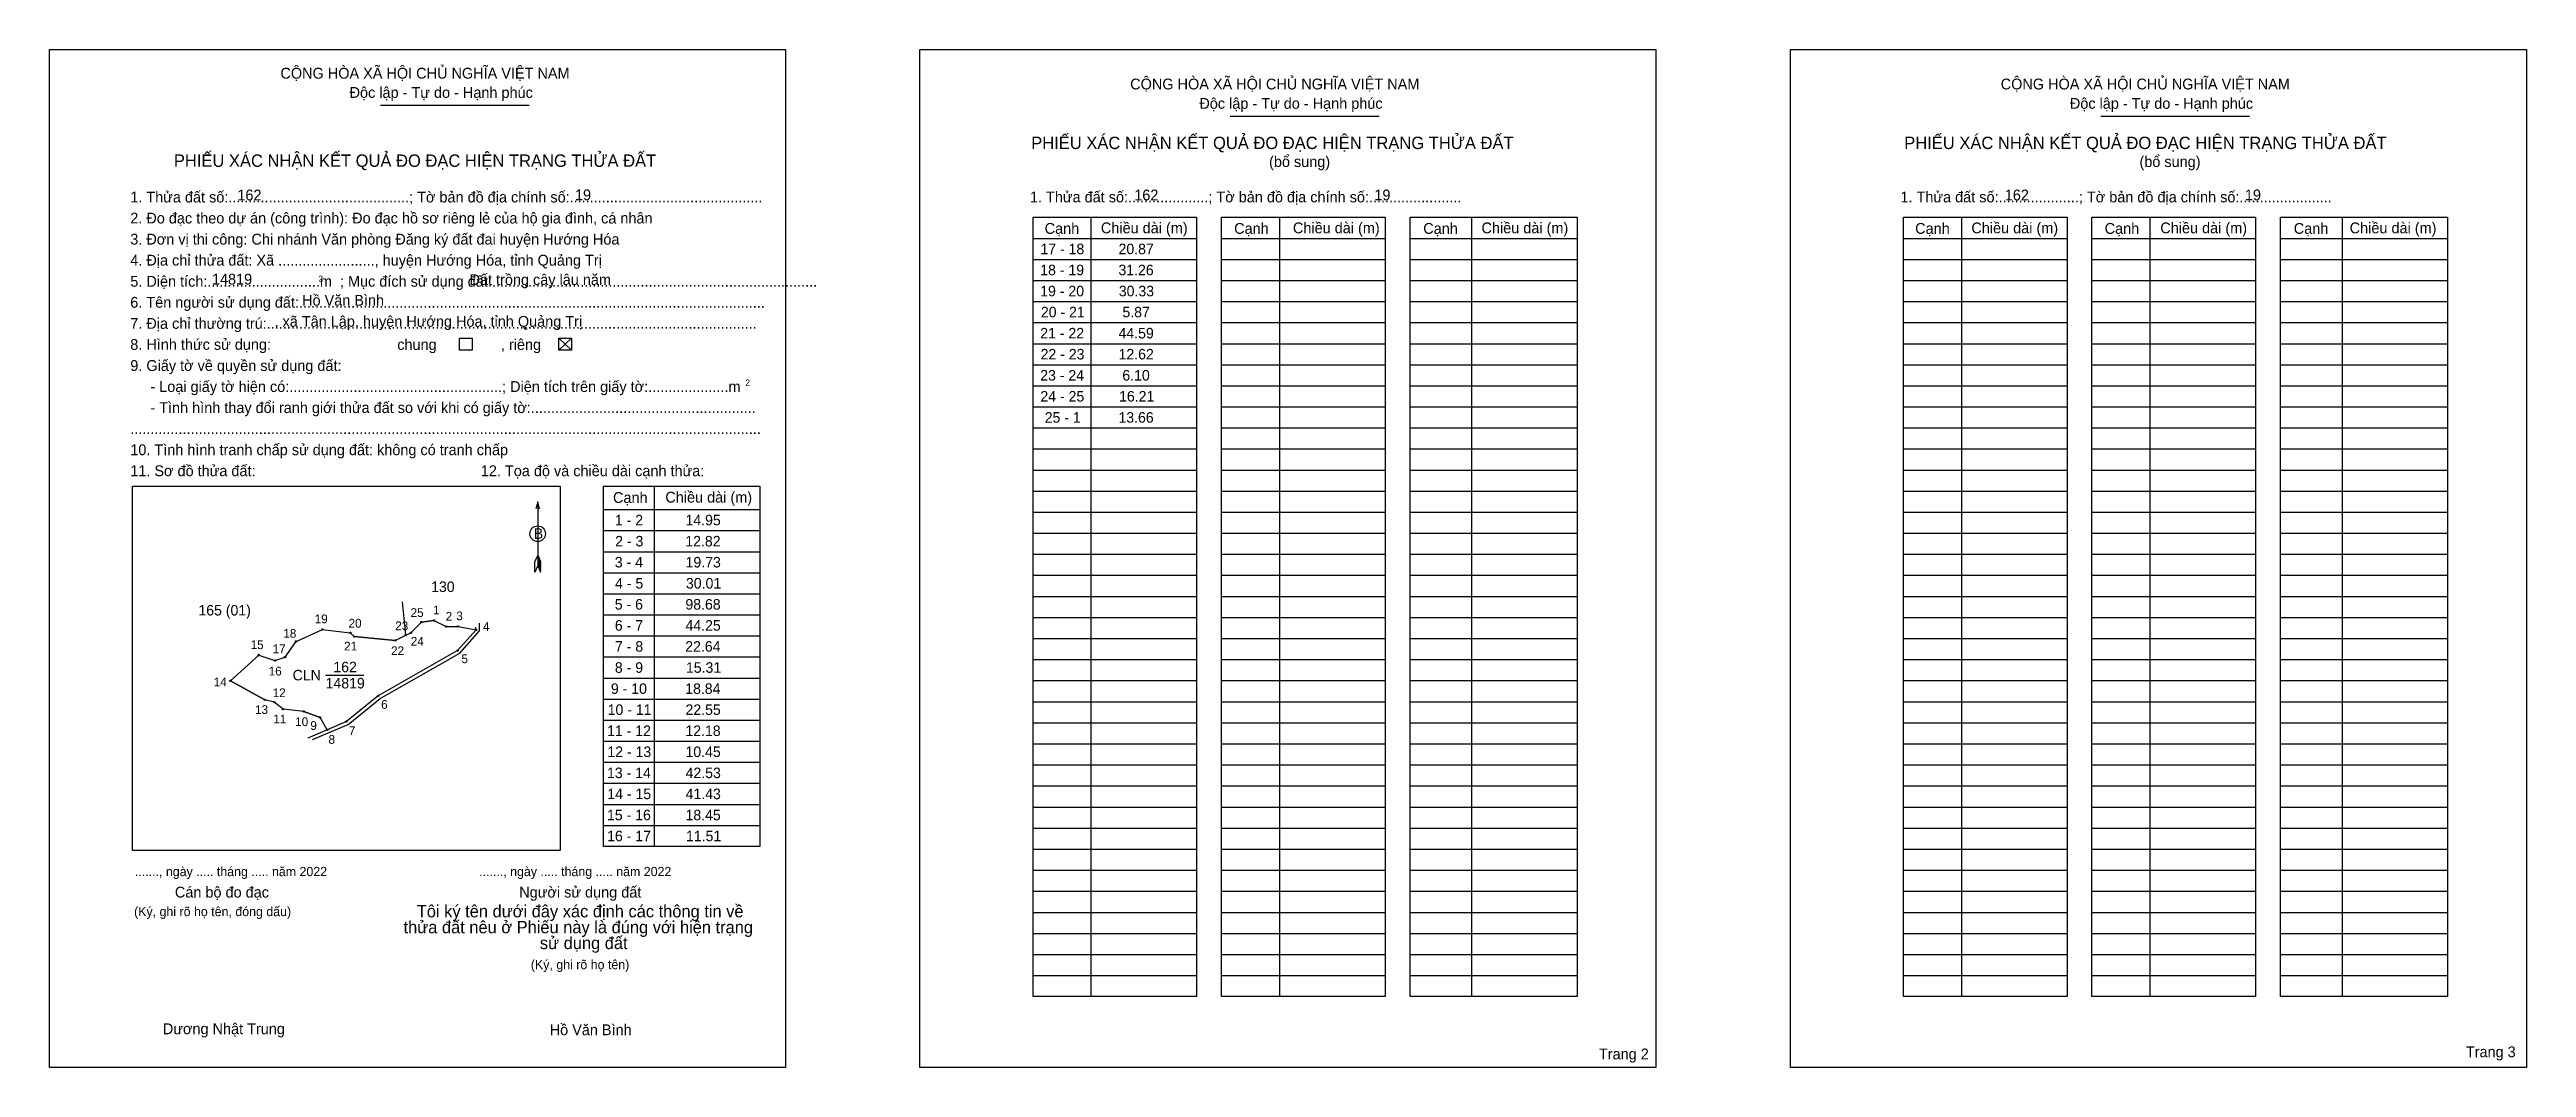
# Model space of a CAD drawing. Extents: x 544777 to 547452, y 1834786 to 1835886.
import ezdxf

# ---------------------------------------------------------------- set-up
doc = ezdxf.new("R2010")
doc.units = 0
for name, color, linetype in [('Level 1', 7, 'Continuous'), ('Level 10', 7, 'Continuous'), ('Level 11', 7, 'Continuous'), ('Level 13', 7, 'Continuous'), ('Level 2', 7, 'Continuous'), ('Level 25', 7, 'Continuous'), ('Level 27', 7, 'Continuous'), ('Level 48', 7, 'Continuous'), ('Level 50', 7, 'Continuous'), ('Level 52', 7, 'Continuous'), ('Level 55', 7, 'Continuous'), ('Level 6', 7, 'Continuous'), ('Level 9', 7, 'Continuous')]:
    doc.layers.add(name, color=color, linetype=linetype)

msp = doc.modelspace()

# ---------------------------------------------------------------- linework, layer by layer
at = {"layer": 'Level 1'}
for p, q in [((544776.6, 1835885.8), (544776.6, 1835885.8)), ((545716.9, 1835885.8), (545716.9, 1835885.8)), ((545134.1, 1835825.6), (545294.8, 1835825.6)), ((546052.1, 1835813.9), (546212.9, 1835813.9)), ((546992.5, 1835813.9), (547153.3, 1835813.9)), ((545901.6, 1835704.6), (545901.6, 1834862.7)), ((546105.2, 1835704.6), (546105.2, 1834862.7)), ((546312.7, 1835704.6), (546312.7, 1834862.7)), ((546841.9, 1835704.6), (546841.9, 1834862.7)), ((547045.6, 1835704.6), (547045.6, 1834862.7)), ((547253.1, 1835704.6), (547253.1, 1834862.7)), ((545839, 1835681.8), (546015.7, 1835681.8)), ((546042.7, 1835681.8), (546219.4, 1835681.8)), ((546246.4, 1835681.8), (546426.9, 1835681.8)), ((546779.4, 1835681.8), (546956.1, 1835681.8)), ((546983, 1835681.8), (547159.8, 1835681.8)), ((547186.7, 1835681.8), (547367.2, 1835681.8)), ((545839, 1835659), (546015.7, 1835659)), ((546042.7, 1835659), (546219.4, 1835659)), ((546246.4, 1835659), (546426.9, 1835659)), ((546779.4, 1835659), (546956.1, 1835659)), ((546983, 1835659), (547159.8, 1835659)), ((547186.7, 1835659), (547367.2, 1835659)), ((545839, 1835636.3), (546015.7, 1835636.3)), ((546042.7, 1835636.3), (546219.4, 1835636.3)), ((546246.4, 1835636.3), (546426.9, 1835636.3)), ((546779.4, 1835636.3), (546956.1, 1835636.3)), ((546983, 1835636.3), (547159.8, 1835636.3)), ((547186.7, 1835636.3), (547367.2, 1835636.3)), ((545839, 1835613.5), (546015.7, 1835613.5)), ((546042.7, 1835613.5), (546219.4, 1835613.5)), ((546246.4, 1835613.5), (546426.9, 1835613.5)), ((546779.4, 1835613.5), (546956.1, 1835613.5)), ((546983, 1835613.5), (547159.8, 1835613.5)), ((547186.7, 1835613.5), (547367.2, 1835613.5)), ((545326.7, 1835573.9), (545340.4, 1835561.2)), ((545326.7, 1835561.2), (545340.4, 1835573.9)), ((545839, 1835590.8), (546015.7, 1835590.8)), ((545839, 1835568), (546015.7, 1835568)), ((546042.7, 1835590.8), (546219.4, 1835590.8)), ((546042.7, 1835568), (546219.4, 1835568)), ((546246.4, 1835590.8), (546426.9, 1835590.8)), ((546246.4, 1835568), (546426.9, 1835568)), ((546779.4, 1835590.8), (546956.1, 1835590.8)), ((546779.4, 1835568), (546956.1, 1835568)), ((546983, 1835590.8), (547159.8, 1835590.8)), ((546983, 1835568), (547159.8, 1835568)), ((547186.7, 1835590.8), (547367.2, 1835590.8)), ((547186.7, 1835568), (547367.2, 1835568)), ((545839, 1835545.3), (546015.7, 1835545.3)), ((546042.7, 1835545.3), (546219.4, 1835545.3)), ((546246.4, 1835545.3), (546426.9, 1835545.3)), ((546779.4, 1835545.3), (546956.1, 1835545.3)), ((546983, 1835545.3), (547159.8, 1835545.3)), ((547186.7, 1835545.3), (547367.2, 1835545.3)), ((545839, 1835522.5), (546015.7, 1835522.5)), ((546042.7, 1835522.5), (546219.4, 1835522.5)), ((546246.4, 1835522.5), (546426.9, 1835522.5)), ((546779.4, 1835522.5), (546956.1, 1835522.5)), ((546983, 1835522.5), (547159.8, 1835522.5)), ((547186.7, 1835522.5), (547367.2, 1835522.5)), ((545839, 1835499.8), (546015.7, 1835499.8)), ((546042.7, 1835499.8), (546219.4, 1835499.8)), ((546246.4, 1835499.8), (546426.9, 1835499.8)), ((546779.4, 1835499.8), (546956.1, 1835499.8)), ((546983, 1835499.8), (547159.8, 1835499.8)), ((547186.7, 1835499.8), (547367.2, 1835499.8)), ((545839, 1835477), (546015.7, 1835477)), ((546042.7, 1835477), (546219.4, 1835477)), ((546246.4, 1835477), (546426.9, 1835477)), ((546779.4, 1835477), (546956.1, 1835477)), ((546983, 1835477), (547159.8, 1835477)), ((547186.7, 1835477), (547367.2, 1835477)), ((545839, 1835454.3), (546015.7, 1835454.3)), ((545839, 1835431.5), (546015.7, 1835431.5)), ((546042.7, 1835454.3), (546219.4, 1835454.3)), ((546042.7, 1835431.5), (546219.4, 1835431.5)), ((546246.4, 1835454.3), (546426.9, 1835454.3)), ((546246.4, 1835431.5), (546426.9, 1835431.5)), ((546779.4, 1835454.3), (546956.1, 1835454.3)), ((546779.4, 1835431.5), (546956.1, 1835431.5)), ((546983, 1835454.3), (547159.8, 1835454.3)), ((546983, 1835431.5), (547159.8, 1835431.5)), ((547186.7, 1835454.3), (547367.2, 1835454.3)), ((547186.7, 1835431.5), (547367.2, 1835431.5)), ((544866.1, 1835414.1), (544866.1, 1835414.1)), ((545429.6, 1835414.2), (545429.6, 1835024.8)), ((545839, 1835408.8), (546015.7, 1835408.8)), ((546042.7, 1835408.8), (546219.4, 1835408.8)), ((546246.4, 1835408.8), (546426.9, 1835408.8)), ((546779.4, 1835408.8), (546956.1, 1835408.8)), ((546983, 1835408.8), (547159.8, 1835408.8)), ((547186.7, 1835408.8), (547367.2, 1835408.8)), ((545303.9, 1835397.1), (545303.9, 1835328.3)), ((545375, 1835388.8), (545543.8, 1835388.8)), ((545839, 1835386), (546015.7, 1835386)), ((546042.7, 1835386), (546219.4, 1835386)), ((546246.4, 1835386), (546426.9, 1835386)), ((546779.4, 1835386), (546956.1, 1835386)), ((546983, 1835386), (547159.8, 1835386)), ((547186.7, 1835386), (547367.2, 1835386)), ((545375, 1835366.1), (545543.8, 1835366.1)), ((545839, 1835363.3), (546015.7, 1835363.3)), ((546042.7, 1835363.3), (546219.4, 1835363.3)), ((546246.4, 1835363.3), (546426.9, 1835363.3)), ((546779.4, 1835363.3), (546956.1, 1835363.3)), ((546983, 1835363.3), (547159.8, 1835363.3)), ((547186.7, 1835363.3), (547367.2, 1835363.3)), ((545300.9, 1835321.3), (545301, 1835332.6)), ((545303.9, 1835328.3), (545300.9, 1835321.3)), ((545303.9, 1835339.7), (545301, 1835332.6)), ((545303.9, 1835339.7), (545306.8, 1835332.6)), ((545303.9, 1835338.7), (545306.8, 1835331.6)), ((545303.9, 1835337.7), (545306.8, 1835330.6)), ((545303.9, 1835336.7), (545306.9, 1835329.6)), ((545303.9, 1835335.7), (545306.9, 1835328.6)), ((545303.9, 1835334.7), (545306.9, 1835327.6)), ((545303.9, 1835333.7), (545306.9, 1835326.5)), ((545303.9, 1835332.7), (545306.9, 1835325.5)), ((545303.9, 1835331.7), (545306.9, 1835324.5)), ((545303.9, 1835330.7), (545306.9, 1835323.5)), ((545303.9, 1835329.8), (545307, 1835322.5)), ((545303.9, 1835328.3), (545307, 1835321.3)), ((545307, 1835321.3), (545306.8, 1835332.6)), ((545375, 1835343.3), (545543.8, 1835343.3)), ((545839, 1835340.5), (546015.7, 1835340.5)), ((546042.7, 1835340.5), (546219.4, 1835340.5)), ((546246.4, 1835340.5), (546426.9, 1835340.5)), ((546779.4, 1835340.5), (546956.1, 1835340.5)), ((546983, 1835340.5), (547159.8, 1835340.5)), ((547186.7, 1835340.5), (547367.2, 1835340.5)), ((545375, 1835320.6), (545543.8, 1835320.6)), ((545375, 1835297.8), (545543.8, 1835297.8)), ((545839, 1835317.8), (546015.7, 1835317.8)), ((546042.7, 1835317.8), (546219.4, 1835317.8)), ((546246.4, 1835317.8), (546426.9, 1835317.8)), ((546779.4, 1835317.8), (546956.1, 1835317.8)), ((546983, 1835317.8), (547159.8, 1835317.8)), ((547186.7, 1835317.8), (547367.2, 1835317.8)), ((545375, 1835275.1), (545543.8, 1835275.1)), ((545839, 1835295), (546015.7, 1835295)), ((545839, 1835272.3), (546015.7, 1835272.3)), ((546042.7, 1835295), (546219.4, 1835295)), ((546042.7, 1835272.3), (546219.4, 1835272.3)), ((546246.4, 1835295), (546426.9, 1835295)), ((546246.4, 1835272.3), (546426.9, 1835272.3)), ((546779.4, 1835295), (546956.1, 1835295)), ((546779.4, 1835272.3), (546956.1, 1835272.3)), ((546983, 1835295), (547159.8, 1835295)), ((546983, 1835272.3), (547159.8, 1835272.3)), ((547186.7, 1835295), (547367.2, 1835295)), ((547186.7, 1835272.3), (547367.2, 1835272.3)), ((545375, 1835252.3), (545543.8, 1835252.3)), ((545839, 1835249.5), (546015.7, 1835249.5)), ((546042.7, 1835249.5), (546219.4, 1835249.5)), ((546246.4, 1835249.5), (546426.9, 1835249.5)), ((546779.4, 1835249.5), (546956.1, 1835249.5)), ((546983, 1835249.5), (547159.8, 1835249.5)), ((547186.7, 1835249.5), (547367.2, 1835249.5)), ((545375, 1835229.6), (545543.8, 1835229.6)), ((545839, 1835226.8), (546015.7, 1835226.8)), ((546042.7, 1835226.8), (546219.4, 1835226.8)), ((546246.4, 1835226.8), (546426.9, 1835226.8)), ((546779.4, 1835226.8), (546956.1, 1835226.8)), ((546983, 1835226.8), (547159.8, 1835226.8)), ((547186.7, 1835226.8), (547367.2, 1835226.8)), ((545375, 1835206.8), (545543.8, 1835206.8)), ((545839, 1835204), (546015.7, 1835204)), ((546042.7, 1835204), (546219.4, 1835204)), ((546246.4, 1835204), (546426.9, 1835204)), ((546779.4, 1835204), (546956.1, 1835204)), ((546983, 1835204), (547159.8, 1835204)), ((547186.7, 1835204), (547367.2, 1835204)), ((545375, 1835184.1), (545543.8, 1835184.1)), ((545839, 1835181.3), (546015.7, 1835181.3)), ((546042.7, 1835181.3), (546219.4, 1835181.3)), ((546246.4, 1835181.3), (546426.9, 1835181.3)), ((546779.4, 1835181.3), (546956.1, 1835181.3)), ((546983, 1835181.3), (547159.8, 1835181.3)), ((547186.7, 1835181.3), (547367.2, 1835181.3)), ((545375, 1835161.3), (545543.8, 1835161.3)), ((545375, 1835138.6), (545543.8, 1835138.6)), ((545839, 1835158.5), (546015.7, 1835158.5)), ((546042.7, 1835158.5), (546219.4, 1835158.5)), ((546246.4, 1835158.5), (546426.9, 1835158.5)), ((546779.4, 1835158.5), (546956.1, 1835158.5)), ((546983, 1835158.5), (547159.8, 1835158.5)), ((547186.7, 1835158.5), (547367.2, 1835158.5)), ((545375, 1835115.8), (545543.8, 1835115.8)), ((545839, 1835135.8), (546015.7, 1835135.8)), ((545839, 1835113), (546015.7, 1835113)), ((546042.7, 1835135.8), (546219.4, 1835135.8)), ((546042.7, 1835113), (546219.4, 1835113)), ((546246.4, 1835135.8), (546426.9, 1835135.8)), ((546246.4, 1835113), (546426.9, 1835113)), ((546779.4, 1835135.8), (546956.1, 1835135.8)), ((546779.4, 1835113), (546956.1, 1835113)), ((546983, 1835135.8), (547159.8, 1835135.8)), ((546983, 1835113), (547159.8, 1835113)), ((547186.7, 1835135.8), (547367.2, 1835135.8)), ((547186.7, 1835113), (547367.2, 1835113)), ((545375, 1835093.1), (545543.8, 1835093.1)), ((545839, 1835090.3), (546015.7, 1835090.3)), ((546042.7, 1835090.3), (546219.4, 1835090.3)), ((546246.4, 1835090.3), (546426.9, 1835090.3)), ((546779.4, 1835090.3), (546956.1, 1835090.3)), ((546983, 1835090.3), (547159.8, 1835090.3)), ((547186.7, 1835090.3), (547367.2, 1835090.3)), ((545375, 1835070.3), (545543.8, 1835070.3)), ((545839, 1835067.5), (546015.7, 1835067.5)), ((546042.7, 1835067.5), (546219.4, 1835067.5)), ((546246.4, 1835067.5), (546426.9, 1835067.5)), ((546779.4, 1835067.5), (546956.1, 1835067.5)), ((546983, 1835067.5), (547159.8, 1835067.5)), ((547186.7, 1835067.5), (547367.2, 1835067.5)), ((545375, 1835047.5), (545543.8, 1835047.5)), ((545839, 1835044.8), (546015.7, 1835044.8)), ((546042.7, 1835044.8), (546219.4, 1835044.8)), ((546246.4, 1835044.8), (546426.9, 1835044.8)), ((546779.4, 1835044.8), (546956.1, 1835044.8)), ((546983, 1835044.8), (547159.8, 1835044.8)), ((547186.7, 1835044.8), (547367.2, 1835044.8)), ((545328.2, 1835020.4), (545328.2, 1835020.4)), ((545839, 1835022), (546015.7, 1835022)), ((546042.7, 1835022), (546219.4, 1835022)), ((546246.4, 1835022), (546426.9, 1835022)), ((546779.4, 1835022), (546956.1, 1835022)), ((546983, 1835022), (547159.8, 1835022)), ((547186.7, 1835022), (547367.2, 1835022)), ((545839, 1834999.2), (546015.7, 1834999.2)), ((545839, 1834976.5), (546015.7, 1834976.5)), ((546042.7, 1834999.2), (546219.4, 1834999.2)), ((546042.7, 1834976.5), (546219.4, 1834976.5)), ((546246.4, 1834999.2), (546426.9, 1834999.2)), ((546246.4, 1834976.5), (546426.9, 1834976.5)), ((546779.4, 1834999.2), (546956.1, 1834999.2)), ((546779.4, 1834976.5), (546956.1, 1834976.5)), ((546983, 1834999.2), (547159.8, 1834999.2)), ((546983, 1834976.5), (547159.8, 1834976.5)), ((547186.7, 1834999.2), (547367.2, 1834999.2)), ((547186.7, 1834976.5), (547367.2, 1834976.5)), ((545839, 1834953.7), (546015.7, 1834953.7)), ((546042.7, 1834953.7), (546219.4, 1834953.7)), ((546246.4, 1834953.7), (546426.9, 1834953.7)), ((546779.4, 1834953.7), (546956.1, 1834953.7)), ((546983, 1834953.7), (547159.8, 1834953.7)), ((547186.7, 1834953.7), (547367.2, 1834953.7)), ((545839, 1834931), (546015.7, 1834931)), ((546042.7, 1834931), (546219.4, 1834931)), ((546246.4, 1834931), (546426.9, 1834931)), ((546779.4, 1834931), (546956.1, 1834931)), ((546983, 1834931), (547159.8, 1834931)), ((547186.7, 1834931), (547367.2, 1834931)), ((545839, 1834908.2), (546015.7, 1834908.2)), ((546042.7, 1834908.2), (546219.4, 1834908.2)), ((546246.4, 1834908.2), (546426.9, 1834908.2)), ((546779.4, 1834908.2), (546956.1, 1834908.2)), ((546983, 1834908.2), (547159.8, 1834908.2)), ((547186.7, 1834908.2), (547367.2, 1834908.2)), ((545839, 1834885.5), (546015.7, 1834885.5)), ((546042.7, 1834885.5), (546219.4, 1834885.5)), ((546246.4, 1834885.5), (546426.9, 1834885.5)), ((546779.4, 1834885.5), (546956.1, 1834885.5)), ((546983, 1834885.5), (547159.8, 1834885.5)), ((547186.7, 1834885.5), (547367.2, 1834885.5)), ((545571.7, 1834786.1), (545571.7, 1834786.1)), ((546512, 1834786.1), (546512, 1834786.1))]:
    msp.add_line(p, q, dxfattribs=at)
for points in [[(545839, 1835704.6), (546015.7, 1835704.6), (546015.7, 1834862.7), (545839, 1834862.7)], [(546042.7, 1835704.6), (546219.4, 1835704.6), (546219.4, 1834862.7), (546042.7, 1834862.7)], [(546246.4, 1835704.6), (546426.9, 1835704.6), (546426.9, 1834862.7), (546246.4, 1834862.7)], [(546779.4, 1835704.6), (546956.1, 1835704.6), (546956.1, 1834862.7), (546779.4, 1834862.7)], [(546983, 1835704.6), (547159.8, 1835704.6), (547159.8, 1834862.7), (546983, 1834862.7)], [(547186.7, 1835704.6), (547367.2, 1835704.6), (547367.2, 1834862.7), (547186.7, 1834862.7)], [(544866.1, 1835414.1), (545328.2, 1835414.1), (545328.2, 1835020.4), (544866.1, 1835020.4)], [(545375, 1835414.2), (545543.8, 1835414.2), (545543.8, 1835024.8), (545375, 1835024.8)]]:
    msp.add_lwpolyline(points, close=True, dxfattribs=at)
msp.add_lwpolyline([(545305.9, 1835389.8), (545303.9, 1835397.1), (545301.9, 1835389.8)], dxfattribs=at)
msp.add_circle((545303.9, 1835362.7), 8.4, dxfattribs=at)
at = {"layer": 'Level 10'}
msp.add_lwpolyline([(545218, 1835262.6), (545237.4, 1835258.9), (545217.4, 1835236.5), (545131.6, 1835187.7), (545097.3, 1835159.8), (545076.5, 1835151), (545068.9, 1835164.3), (545051.2, 1835170.8), (545028.8, 1835173.1), (545019.3, 1835180.7), (545009.1, 1835183.3), (544971.9, 1835203.9), (545002.6, 1835231.7), (545020.1, 1835225.7), (545031, 1835229.4), (545043, 1835246.4), (545071.4, 1835259.4), (545101.5, 1835255.8), (545105.7, 1835251.7), (545150.1, 1835247.5), (545161.4, 1835253.1), (545166.9, 1835255.7), (545178.3, 1835267.3), (545191.8, 1835269.1), (545205.2, 1835262.4)], close=True, dxfattribs=at)
at = {"layer": 'Level 11'}
for centre in [(545043, 1835246.4), (545071.4, 1835259.4), (545101.5, 1835255.8), (545105.7, 1835251.7), (545150.1, 1835247.5), (545161.4, 1835253.1), (545166.9, 1835255.7), (545178.3, 1835267.3), (545191.8, 1835269.1), (545205.2, 1835262.4), (545218, 1835262.6), (545218, 1835262.6), (545237.4, 1835258.9), (545002.6, 1835231.7), (545020.1, 1835225.7), (545031, 1835229.4), (545217.4, 1835236.5), (544971.9, 1835203.9), (545009.1, 1835183.3), (545019.3, 1835180.7), (545028.8, 1835173.1), (545051.2, 1835170.8), (545068.9, 1835164.3), (545131.6, 1835187.7), (545076.5, 1835151), (545097.3, 1835159.8)]:
    msp.add_circle(centre, 0.758, dxfattribs=at)
at = {"layer": 'Level 2'}
for points in [[(544776.6, 1835885.8), (545571.6, 1835885.8), (545571.6, 1834786.1), (544776.6, 1834786.1)], [(545716.9, 1835885.8), (546512, 1835885.8), (546512, 1834786.1), (545716.9, 1834786.1)], [(546657.3, 1835885.8), (547452.4, 1835885.8), (547452.4, 1834786.1), (546657.3, 1834786.1)]]:
    msp.add_lwpolyline(points, close=True, dxfattribs=at)
at = {"layer": 'Level 25'}
for p, q in [((545150.1, 1835247.5), (545105.7, 1835251.7)), ((545191.8, 1835269.1), (545178.3, 1835267.3)), ((544971.9, 1835203.9), (545009.1, 1835183.3)), ((545051.2, 1835170.8), (545068.9, 1835164.3))]:
    msp.add_line(p, q, dxfattribs=at)
at = {"layer": 'Level 27'}
msp.add_line((545076.5, 1835151), (545055.6, 1835141.9), dxfattribs=at)
at = {"layer": 'Level 50'}
for points in [[(545219.3, 1835573.9), (545233, 1835573.9), (545233, 1835561.2), (545219.3, 1835561.2)], [(545326.7, 1835573.9), (545340.4, 1835573.9), (545340.4, 1835561.2), (545326.7, 1835561.2)]]:
    msp.add_lwpolyline(points, close=True, dxfattribs=at)
at = {"layer": 'Level 9'}
for p, q in [((545161.4, 1835253.1), (545157.8, 1835289.1)), ((545219.7, 1835233.7), (545241.1, 1835257.7)), ((545237.4, 1835258.9), (545236.9, 1835261.4)), ((545241.1, 1835257.7), (545241.2, 1835266.2)), ((545133.7, 1835184.7), (545219.7, 1835233.7)), ((545074.8, 1835210), (545116.1, 1835210)), ((545099.2, 1835156.7), (545133.7, 1835184.7)), ((545060.5, 1835140.3), (545099.2, 1835156.7))]:
    msp.add_line(p, q, dxfattribs=at)

# ---------------------------------------------------------------- texts
at = {"layer": 'Level 1'}
for s, height, p in [('CỘNG HÒA XÃ HỘI CHỦ NGHĨA VIỆT NAM', 11.679, (545026, 1835854.4)), ('Độc lập - Tự do - Hạnh phúc', 11.679, (545100.7, 1835833.6)), ('CỘNG HÒA XÃ HỘI CHỦ NGHĨA VIỆT NAM', 11.679, (545944, 1835842.7)), ('Độc lập - Tự do - Hạnh phúc', 11.679, (546018.7, 1835821.8)), ('CỘNG HÒA XÃ HỘI CHỦ NGHĨA VIỆT NAM', 11.679, (546884.4, 1835842.7)), ('Độc lập - Tự do - Hạnh phúc', 11.679, (546959.1, 1835821.8)), ('PHIẾU XÁC NHẬN KẾT QUẢ ĐO ĐẠC HIỆN TRẠNG THỬA ĐẤT', 13.348, (545837.1, 1835778.3)), ('PHIẾU XÁC NHẬN KẾT QUẢ ĐO ĐẠC HIỆN TRẠNG THỬA ĐẤT', 13.348, (546780.2, 1835778.3)), ('PHIẾU XÁC NHẬN KẾT QUẢ ĐO ĐẠC HIỆN TRẠNG THỬA ĐẤT', 13.348, (544910.9, 1835759.1)), ('(bổ sung)', 11.68, (546094, 1835758.9)), ('(bổ sung)', 11.68, (547034.3, 1835758.9)), ('1. Thửa đất số:.............................................; Tờ bản đồ địa chính số:................................................', 11.6786, (544863.8, 1835720.6)), ('1. Thửa đất số:....................; Tờ bản đồ địa chính số:.......................', 11.679, (545835.7, 1835720.7)), ('1. Thửa đất số:....................; Tờ bản đồ địa chính số:.......................', 11.679, (546776.1, 1835720.7)), ('2. Đo đạc theo dự án (công trình): Đo đạc hồ sơ riêng lẻ của hộ gia đình, cá nhân', 11.679, (544863.8, 1835697.9)), ('Cạnh', 11.68, (545851.6, 1835686.7)), ('Chiều dài (m)', 11.679, (545912.3, 1835687.3)), ('Cạnh', 11.68, (546056.3, 1835686.7)), ('Chiều dài (m)', 11.679, (546119.8, 1835687.3)), ('Cạnh', 11.68, (546260.6, 1835686.7)), ('Chiều dài (m)', 11.679, (546323.5, 1835687.3)), ('Cạnh', 11.68, (546792, 1835686.7)), ('Chiều dài (m)', 11.679, (546852.7, 1835687.3)), ('Cạnh', 11.68, (546996.7, 1835686.7)), ('Chiều dài (m)', 11.679, (547056.8, 1835687.3)), ('Cạnh', 11.68, (547201, 1835686.7)), ('Chiều dài (m)', 11.679, (547261.4, 1835687.3)), ('3. Đơn vị thi công: Chi nhánh Văn phòng Đăng ký đất đai huyện Hướng Hóa', 11.679, (544863.8, 1835675.1)), ('4. Địa chỉ thửa đất: Xã ........................, huyện Hướng Hóa, tỉnh Quảng Trị', 11.679, (544863.8, 1835652.4)), ('5. Diện tích:............................m  ; Mục đích sử dụng đất:.................................................................................', 11.6786, (544863.8, 1835629.6)), ('6. Tên người sử dụng đất:....................................................................................................................', 11.6786, (544863.8, 1835606.9)), ('2', 6.67, (545067.1, 1835634.9)), ('7. Địa chỉ thường trú:..........................................................................................................................', 11.6786, (544863.8, 1835584.1)), ('chung                , riêng', 11.679, (545152.2, 1835561.3)), ('9. Giấy tờ về quyền sử dụng đất:', 11.679, (544863.8, 1835538.6)), ('     - Loại giấy tờ hiện có:.....................................................; Diện tích trên giấy tờ:....................m', 11.6786, (544863.8, 1835515.9)), ('2', 6.67, (545528.3, 1835522.7)), ('     - Tình hình thay đổi ranh giới thửa đất so với khi có giấy tờ:........................................................', 11.6786, (544863.8, 1835493.1)), ('10. Tình hình tranh chấp sử dụng đất: không có tranh chấp', 11.679, (544863.8, 1835447.6)), ('.............................................................................................................................................................', 11.6786, (544863.8, 1835470.4)), ('11. Sơ đồ thửa đất:', 11.679, (544863.8, 1835424.9)), ('12. Tọa độ và chiều dài cạnh thửa:', 11.679, (545242.5, 1835424.9)), ('Cạnh', 11.68, (545385.3, 1835396)), ('Chiều dài (m)', 11.679, (545441.8, 1835396.4)), ('B', 11.4, (545299.7, 1835357.2)), ('......., ngày ..... tháng ..... năm 2022', 10.011, (544868.8, 1834992.8)), ('......., ngày ..... tháng ..... năm 2022', 10.011, (545240.7, 1834992.8)), ('Cán bộ đo đạc', 11.679, (544912, 1834969.7)), ('Người sử dụng đất', 11.679, (545284, 1834969.7)), ('(Ký, ghi rõ họ tên, đóng dấu)', 10.011, (544867.9, 1834949.6)), ('Tôi ký tên dưới đây xác định các thông tin về', 13.271, (545173.3, 1834948.3)), ('thửa đất nêu ở Phiếu này là đúng với hiện trạng', 13.271, (545159, 1834931.1)), ('sử dụng đất', 13.271, (545306.3, 1834914)), ('(Ký, ghi rõ họ tên)', 10.011, (545296.5, 1834892.3)), ('Dương Nhật Trung', 11.679, (544899, 1834822.1)), ('Trang 2', 11.68, (546450.4, 1834794.9)), ('Trang 3', 11.68, (547386.9, 1834797.2))]:
    msp.add_text(s, height=height, dxfattribs=at).set_placement(p)
at = {"layer": 'Level 13'}
for s, p in [('162', (545083.2, 1835213.1)), ('CLN', (545039.2, 1835204.3)), ('14819', (545074.8, 1835195.6))]:
    msp.add_text(s, height=11.38, dxfattribs=at).set_placement(p)
at = {"layer": 'Level 48'}
msp.add_text('8. Hình thức sử dụng:', height=11.679, dxfattribs=at).set_placement((544863.8, 1835561.4))
at = {"layer": 'Level 52'}
for s, p in [('17 - 18', (545847, 1835664.7)), ('20.87', (545931.4, 1835664.7)), ('18 - 19', (545846.8, 1835642)), ('31.26', (545931.3, 1835642)), ('19 - 20', (545846.8, 1835619.2)), ('30.33', (545931.7, 1835619.2)), ('20 - 21', (545847.5, 1835596.5)), ('5.87', (545935.6, 1835596.5)), ('21 - 22', (545846.8, 1835573.7)), ('44.59', (545931.4, 1835573.7)), ('23 - 24', (545846.8, 1835528.2)), ('22 - 23', (545847.2, 1835551)), ('12.62', (545931.4, 1835551)), ('6.10', (545935.5, 1835528.2)), ('24 - 25', (545847, 1835505.5)), ('16.21', (545932, 1835505.5)), ('25 - 1', (545851.7, 1835482.7)), ('13.66', (545931.3, 1835482.7)), ('1 - 2', (545387.3, 1835371.8)), ('14.95', (545463.6, 1835371.8)), ('2 - 3', (545387.6, 1835349)), ('12.82', (545463.4, 1835349)), ('3 - 4', (545387.2, 1835326.3)), ('19.73', (545463.7, 1835326.3)), ('130', (545188.8, 1835299.8)), ('4 - 5', (545387.5, 1835303.5)), ('30.01', (545464.1, 1835303.5)), ('165 (01)', (544937.4, 1835274.4)), ('5 - 6', (545387.2, 1835280.8)), ('98.68', (545463.5, 1835280.8)), ('6 - 7', (545387.3, 1835258)), ('7 - 8', (545387.4, 1835235.3)), ('44.25', (545463.6, 1835258)), ('22.64', (545463.3, 1835235.3)), ('8 - 9', (545387.3, 1835212.5)), ('15.31', (545464.1, 1835212.5)), ('9 - 10', (545383, 1835189.7)), ('18.84', (545463.3, 1835189.7)), ('10 - 11', (545379.5, 1835167)), ('22.55', (545463.6, 1835167)), ('11 - 12', (545378.9, 1835144.2)), ('12.18', (545463.5, 1835144.2)), ('13 - 14', (545378.8, 1835098.7)), ('12 - 13', (545379.2, 1835121.5)), ('42.53', (545463.7, 1835098.7)), ('10.45', (545463.6, 1835121.5)), ('14 - 15', (545379.1, 1835076)), ('41.43', (545463.7, 1835076)), ('15 - 16', (545378.8, 1835053.2)), ('18.45', (545463.6, 1835053.2)), ('16 - 17', (545378.9, 1835030.5)), ('11.51', (545464.1, 1835030.5))]:
    msp.add_text(s, height=11.38, dxfattribs=at).set_placement(p)
at = {"layer": 'Level 55'}
for s, p in [('18', (545042.7, 1835246.4)), ('19', (545071.1, 1835259.4)), ('20', (545101.2, 1835255.8)), ('21', (545105.5, 1835251.7)), ('22', (545149.9, 1835247.5)), ('23', (545161.2, 1835253.1)), ('24', (545166.6, 1835255.7)), ('25', (545178, 1835267.3)), ('1', (545191.7, 1835269.1)), ('2', (545205, 1835262.4)), ('3', (545217.9, 1835262.6)), ('4', (545237.2, 1835258.9)), ('15', (545002.4, 1835231.7)), ('16', (545019.8, 1835225.7)), ('17', (545030.7, 1835229.4)), ('5', (545217.3, 1835236.5)), ('14', (544971.7, 1835203.9)), ('13', (545008.9, 1835183.3)), ('12', (545019, 1835180.7)), ('11', (545028.5, 1835173.1)), ('10', (545050.9, 1835170.8)), ('9', (545068.8, 1835164.3)), ('6', (545131.5, 1835187.7)), ('8', (545076.3, 1835151)), ('7', (545097.2, 1835159.8))]:
    msp.add_text(s, height=0.379, dxfattribs=at).set_placement(p)
at = {"layer": 'Level 6'}
for s, height, p in [('162', 11.68, (544979.5, 1835722.8)), ('19', 11.68, (545344.2, 1835723)), ('162', 11.68, (545948.4, 1835722.8)), ('19', 11.68, (546207.8, 1835722.9)), ('162', 11.68, (546888.8, 1835722.8)), ('19', 11.68, (547148.2, 1835722.9)), ('14819', 11.68, (544952, 1835631.9)), ('Hồ Văn Bình', 11.679, (545049.4, 1835609.1)), ('Đất trồng cây lâu năm', 11.679, (545230.3, 1835631.4)), (', xã Tân Lập, huyện Hướng Hóa, tỉnh Quảng Trị', 11.679, (545019.6, 1835586.3)), ('Hồ Văn Bình', 11.679, (545316.9, 1834821))]:
    msp.add_text(s, height=height, dxfattribs=at).set_placement(p)
at = {"layer": 'Level 9'}
for s, p in [('19', (545063, 1835266)), ('20', (545099.6, 1835261.3)), ('25', (545166.6, 1835272.8)), ('1', (545191, 1835275.6)), ('2', (545204.5, 1835268.8)), ('3', (545216, 1835269.2)), ('15', (544993.8, 1835238.1)), ('18', (545029.1, 1835250.4)), ('21', (545094.8, 1835236.6)), ('23', (545150, 1835258.5)), ('24', (545166.8, 1835241.8)), ('4', (545244.9, 1835257.8)), ('16', (545013.3, 1835209.6)), ('17', (545017.5, 1835233.7)), ('22', (545145.5, 1835231.6)), ('5', (545221.5, 1835222.9)), ('14', (544953.9, 1835197.8)), ('12', (545017.6, 1835186.2)), ('13', (544998.5, 1835168)), ('11', (545018.3, 1835157.8)), ('10', (545041.9, 1835154.9)), ('6', (545134.8, 1835173.6)), ('9', (545058.3, 1835150.8)), ('8', (545077.9, 1835135.8)), ('7', (545100, 1835145.3))]:
    msp.add_text(s, height=9.48, dxfattribs=at).set_placement(p)

doc.saveas('drawing.dxf')
